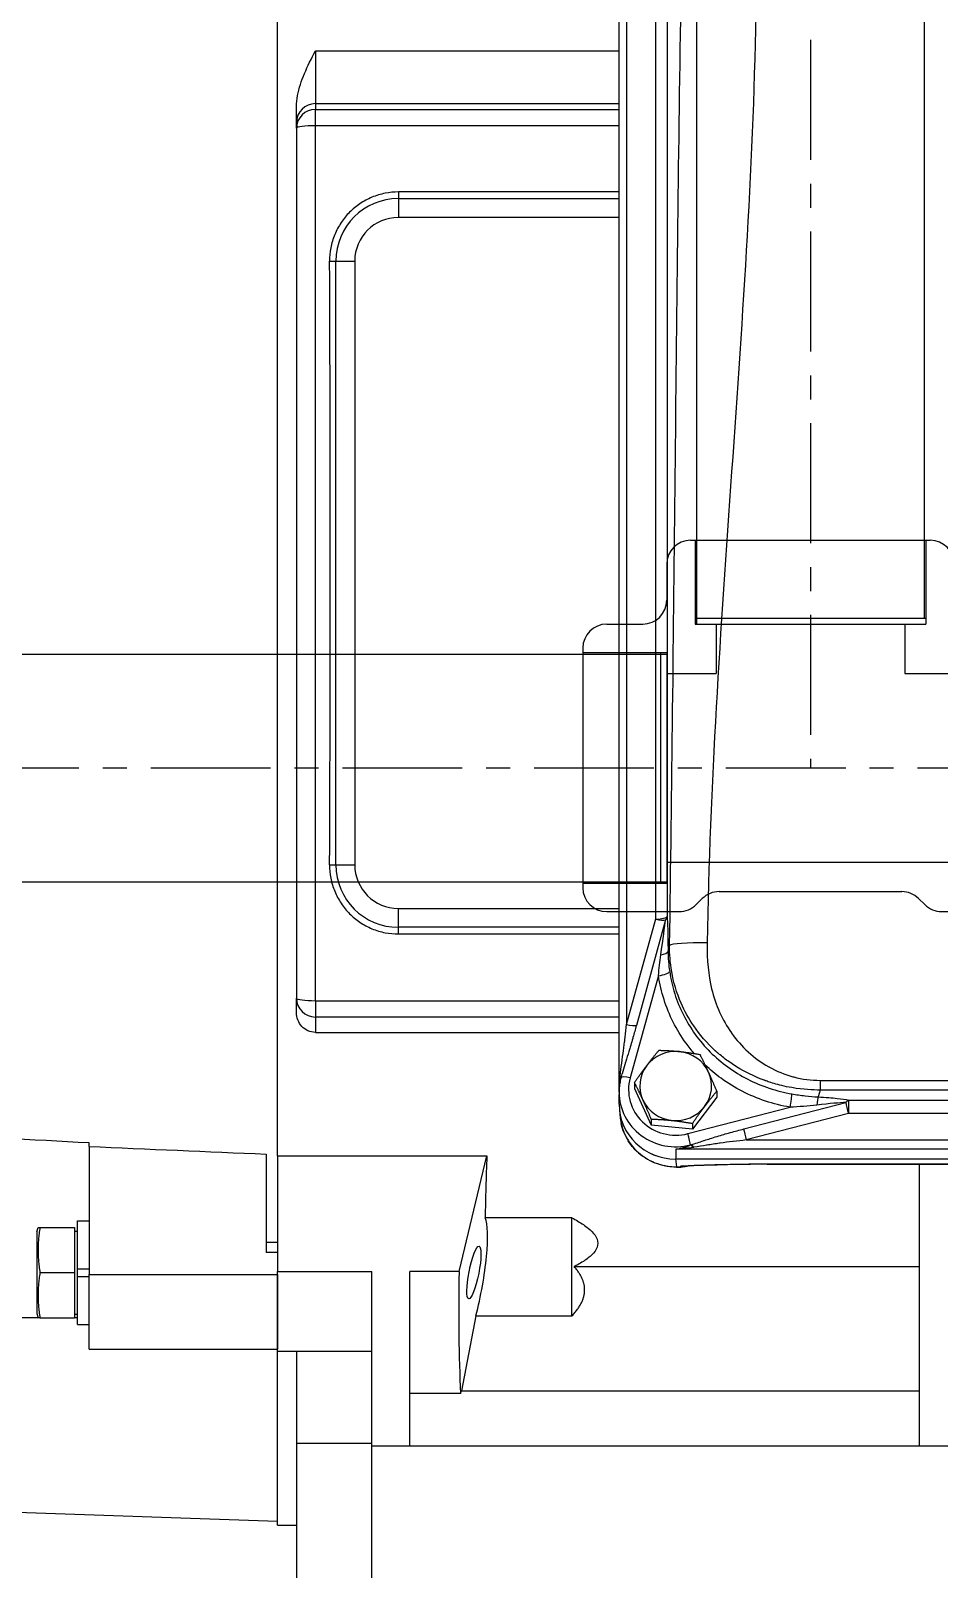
# Model space of a CAD drawing. Header units: inches. Extents: x -883 to 808, y -248 to 1051.
# Drawn here: x 257.37 to 266.85, y -132.43 to -116.37 of the extents above; entities that cross this region are included whole.
import ezdxf

# ---------------------------------------------------------------- set-up
doc = ezdxf.new("R2010")
doc.units = ezdxf.units.IN
doc.header["$MEASUREMENT"] = 0
doc.linetypes.add('CENTER', pattern=[2, 1.25, -0.25, 0.25, -0.25])
doc.layers.get('0').update_dxf_attribs({"linetype": 'CONTINUOUS'})
doc.layers.add('EQUIPMENT - COMPRESSORS', color=41, linetype='CONTINUOUS')
doc.layers.add('P-RV', color=193, linetype='CONTINUOUS')

# ---------------------------------------------------------------- blocks, each defined once
blk = doc.blocks.new('A$Ce5854fb8')
for p, q in [((34.605, 50.431), (34.605, 63.563)), ((34.684, 62.872), (34.684, 51.137)), ((31.042, 49.764), (31.042, 62.139)), ((34.989, 52.237), (34.989, 61.714)), ((35.107, 61.742), (35.107, 52.265)), ((31.436, 61.296), (34.605, 61.296)), ((31.436, 61.296), (31.436, 60.745)), ((31.239, 60.548), (31.239, 60.716)), ((31.436, 60.745), (34.605, 60.745)), ((31.436, 60.745), (31.436, 60.685)), ((31.436, 60.685), (34.605, 60.685)), ((31.436, 60.514), (31.436, 60.685)), ((31.239, 60.488), (31.239, 60.548)), ((31.239, 60.488), (31.239, 51.41)), ((34.605, 60.514), (31.436, 60.514)), ((31.436, 51.384), (31.436, 60.514)), ((34.605, 59.823), (32.302, 59.823)), ((32.302, 59.823), (32.302, 59.754)), ((32.302, 59.754), (34.605, 59.754)), ((32.302, 59.754), (32.302, 59.557)), ((34.605, 59.557), (32.302, 59.557)), ((31.584, 59.102), (31.65, 59.102)), ((31.65, 52.802), (31.65, 59.102)), ((31.65, 59.102), (31.846, 59.102)), ((31.846, 59.102), (31.846, 52.802)), ((31.584, 52.802), (31.65, 52.802)), ((31.65, 52.802), (31.846, 52.802)), ((32.302, 52.347), (34.605, 52.347)), ((32.302, 52.15), (32.302, 52.347)), ((34.684, 51.137), (34.989, 52.237)), ((35.091, 52.227), (34.785, 51.127)), ((34.605, 52.15), (32.302, 52.15)), ((32.302, 52.081), (32.302, 52.15)), ((32.302, 52.081), (34.605, 52.081)), ((35.116, 51.899), (35.132, 51.961)), ((35.016, 51.646), (34.72, 50.579)), ((31.239, 51.261), (31.239, 51.41)), ((31.436, 51.384), (34.605, 51.384)), ((31.436, 51.384), (31.436, 51.214)), ((34.605, 51.214), (31.436, 51.214)), ((31.436, 51.214), (31.436, 51.054)), ((31.436, 51.054), (34.605, 51.054)), ((34.625, 50.58), (34.637, 50.621)), ((34.605, 50.431), (34.605, 50.405)), ((34.766, 50.53), (34.766, 50.469)), ((34.766, 50.469), (34.941, 50.087)), ((35.625, 50.441), (35.625, 50.379)), ((36.702, 50.452), (36.683, 50.38)), ((36.702, 50.553), (47.43, 50.553)), ((36.702, 50.553), (36.702, 50.544)), ((36.702, 50.544), (36.702, 50.452)), ((47.43, 50.452), (36.702, 50.452)), ((34.605, 50.303), (34.605, 50.405)), ((34.605, 50.303), (34.605, 50.303)), ((35.323, 49.997), (36.389, 50.273)), ((35.625, 50.379), (35.37, 50.043)), ((35.905, 50.046), (36.97, 50.322)), ((36.998, 50.348), (36.998, 50.207)), ((36.998, 50.348), (47.134, 50.348)), ((34.609, 50.242), (34.618, 50.16)), ((34.941, 50.149), (34.941, 50.087)), ((35.37, 50.043), (34.941, 50.087)), ((35.37, 50.104), (35.37, 50.043)), ((36.998, 50.207), (35.932, 49.931)), ((47.134, 50.207), (36.998, 50.207)), ((35.932, 49.931), (48.199, 49.931)), ((29.074, 49.863), (29.074, 49.9)), ((29.074, 49.863), (29.074, 48.529)), ((30.924, 49.784), (30.924, 48.756)), ((31.042, 49.764), (33.226, 49.764)), ((31.042, 49.764), (31.042, 48.558)), ((32.936, 48.558), (33.226, 49.764)), ((35.196, 49.835), (35.196, 49.733)), ((48.936, 49.835), (35.196, 49.835)), ((35.357, 49.882), (35.348, 49.88)), ((35.348, 49.88), (35.348, 49.879)), ((35.195, 49.733), (48.936, 49.733)), ((35.195, 49.733), (35.205, 49.651)), ((35.196, 49.733), (48.936, 49.733)), ((35.205, 49.651), (35.249, 49.651)), ((35.205, 49.648), (35.205, 49.651)), ((35.205, 49.648), (35.249, 49.648)), ((35.249, 49.651), (35.25, 49.659)), ((35.249, 49.648), (35.249, 49.651)), ((35.329, 49.66), (35.312, 49.655)), ((36.149, 49.682), (47.982, 49.682)), ((36.149, 49.682), (36.149, 49.679)), ((36.149, 49.679), (47.982, 49.679)), ((37.735, 49.679), (37.735, 46.739)), ((28.53, 48.974), (28.542, 49.019)), ((28.53, 48.974), (28.53, 48.119)), ((28.542, 49.019), (28.562, 49.019)), ((28.562, 49.019), (28.924, 49.019)), ((28.924, 49.019), (28.924, 48.547)), ((28.924, 48.98), (28.955, 48.98)), ((28.955, 48.586), (28.955, 49.086)), ((28.955, 49.086), (29.074, 49.086)), ((34.113, 49.119), (33.208, 49.119)), ((34.113, 48.095), (34.113, 49.119)), ((31.042, 48.862), (30.924, 48.862)), ((31.042, 48.756), (30.924, 48.756)), ((28.562, 48.547), (28.924, 48.547)), ((28.924, 48.547), (28.924, 48.074)), ((28.955, 48.586), (29.074, 48.586)), ((28.955, 48.507), (28.955, 48.586)), ((28.955, 48.007), (28.955, 48.507)), ((28.955, 48.507), (29.074, 48.507)), ((29.074, 47.749), (29.074, 48.529)), ((29.074, 48.529), (31.042, 48.529)), ((31.042, 48.558), (32.026, 48.558)), ((31.042, 47.723), (31.042, 48.558)), ((31.042, 48.529), (31.042, 47.749)), ((32.026, 46.739), (32.026, 48.558)), ((32.42, 46.739), (32.42, 48.558)), ((32.936, 48.558), (32.42, 48.558)), ((34.138, 48.61), (37.735, 48.61)), ((28.53, 48.119), (28.542, 48.074)), ((28.562, 48.074), (28.542, 48.074)), ((28.562, 48.074), (28.924, 48.074)), ((28.924, 48.114), (28.955, 48.114)), ((28.955, 48.007), (29.074, 48.007)), ((33.11, 48.095), (32.962, 47.314)), ((33.11, 48.095), (34.113, 48.095)), ((29.074, 47.749), (31.042, 47.749)), ((32.026, 47.723), (31.042, 47.723)), ((31.042, 45.913), (31.042, 47.723)), ((31.239, 47.723), (31.239, 46.768)), ((32.951, 47.285), (32.42, 47.285)), ((32.951, 47.285), (32.962, 47.314)), ((32.962, 47.314), (37.735, 47.314)), ((31.239, 46.768), (32.026, 46.768)), ((31.239, 46.768), (31.239, 45.276)), ((32.026, 44.928), (32.026, 46.739)), ((32.026, 46.739), (37.735, 46.739)), ((37.735, 46.739), (38.129, 46.739)), ((27.282, 46.083), (31.042, 45.952)), ((31.042, 45.913), (31.239, 45.913))]:
    blk.add_line(p, q)
for centre, radius, start, end in [((32.302, 59.102), 0.652, 90, 180), ((32.302, 59.102), 0.455, 90, 180), ((32.302, 52.802), 0.652, 180, 270), ((32.302, 52.802), 0.455, 180, 270)]:
    blk.add_arc(centre, radius, start, end)
for centre, major_axis, ratio, start_param, end_param in [((31.436, 60.548), (-0.197, 0), 0.99863, 4.712389, 6.283185), ((31.436, 60.488), (-0.197, 0), 0.99863, 4.712389, 6.283185), ((31.436, 60.488), (-0.197, 0), 0.128742, 4.712389, 6.283185), ((29.735, 55.952), (0, 35.433), 0.052408, 4.623383, 4.801395), ((34.989, 52.267), (0.118, 0), 0.258819, 4.712389, 6.195919), ((34.989, 52.267), (0.114, -0.032), 0.25, 4.781628, 5.880563), ((34.98, 51.491), (-0.116, -0.784), 0.00645, 2.065121, 2.790535), ((34.989, 52.267), (0.118, 0.008), 0.722135, 5.702678, 6.161183), ((34.998, 51.902), (0.118, 0.001), 0.358174, 5.069104, 6.192894), ((35.524, 51.952), (-0.394, 0.006), 0.087994, 4.713725, 6.198571), ((35.016, 51.676), (0.117, 0.017), 0.256244, 4.674701, 6.146889), ((31.436, 51.41), (-0.197, 0), 0.996195, 0, 1.570796), ((31.436, 51.41), (-0.197, 0), 0.128903, 0, 1.570796), ((34.684, 51.167), (0.114, -0.032), 0.25, 4.781628, 5.880563), ((35.196, 50.494), (0.374, 0), 0.965926, 1.463356, 2.510554), ((35.196, 50.494), (0.374, 0), 0.965926, 0.416159, 1.463356), ((34.686, 51.222), (-0.081, -0.727), 0.003125, 5.737386, 5.760152), ((34.511, 50.607), (0.115, -0.028), 0.187161, 0.106467, 0.491409), ((34.513, 50.616), (0.115, -0.028), 0.167, 0.084609, 0.511908), ((34.72, 50.554), (-0.0948, 0.0263), 0.25, 4.781628, 6.283185), ((35.196, 50.456), (-0.492, 0), 0.965926, 6.021386, 8.115781), ((35.196, 50.494), (-0.374, 0), 0.965926, 5.652146, 6.699344), ((35.196, 50.494), (0.374, 0), 0.965926, 5.652146, 6.699344), ((35.196, 50.431), (-0.591, 0), 0.965926, 0, 1.832596), ((36.389, 50.303), (0.02, 0.116), 0.045337, 4.454459, 5.92414), ((35.196, 50.303), (0.591, 0.006), 0.965919, 3.13205, 4.702161), ((35.196, 50.303), (-0.591, 0), 0.965926, 0, 1.570796), ((35.196, 50.494), (-0.374, 0), 0.965926, 0.416159, 1.463356), ((35.196, 50.494), (-0.374, 0), 0.965926, 1.463356, 2.510554), ((36.683, 50.269), (0.006, 0.118), 0.138354, 0.352602, 1.355424), ((36.22, 50.204), (0.809, 0.114), 0.041178, 0.378582, 0.977377), ((36.998, 50.237), (-0.024, -0.116), 0.489447, 3.544626, 4.003131), ((36.998, 50.237), (-0.03, 0.114), 0.066987, 0.725123, 1.824058), ((35.323, 49.971), (0.0247, -0.0953), 0.066987, 0.253262, 1.824058), ((35.932, 49.962), (-0.03, 0.114), 0.066987, 0.725123, 1.824058), ((35.896, 55.952), (1.969, 10.033), 0.182676, 2.270706, 2.355298), ((35.539, 49.82), (0.444, 0.123), 0.25, 1.922826, 1.943355), ((35.379, 49.768), (-0.042, 0.11), 0.352589, 5.453089, 6.012743), ((35.387, 49.771), (-0.042, 0.11), 0.334, 5.434839, 6.014741), ((36.041, 49.912), (0.753, 0.078), 0.027252, 2.621148, 2.643913), ((35.249, 49.888), (0.244, -0.002), 0.969333, 4.719548, 4.854713), ((35.305, 49.494), (0.002, 0.165), 0.541849, 0.083003, 0.278256), ((35.297, 49.757), (0.0042, -0.0983), 0.17641, 6.043739, 6.212334), ((35.355, 49.497), (-0.029, 0.163), 0.634909, 0.029285, 0.133838), ((35.28, 49.777), (0.032, -0.122), 0.066987, 0, 0.10351), ((35.28, 49.777), (0.032, -0.122), 0.066987, 6.282979, 6.283185), ((35.331, 49.759), (0.0061, -0.0982), 0.251119, 6.03961, 6.283163), ((35.765, 49.773), (0.0025, -0.0984), 0.103379, 6.046272, 6.282412), ((35.765, 49.773), (0.0025, -0.0984), 0.103379, 6.282412, 6.283385), ((33.022, 48.366), (0.154, 0.787), 0.182676, 4.396831, 6.020923), ((35.896, 55.952), (2.17, 11.056), 0.182676, 2.338625, 2.506779)]:
    blk.add_ellipse(centre, major_axis=major_axis, ratio=ratio, start_param=start_param, end_param=end_param)
blk.add_ellipse((33.09, 48.547), major_axis=(0.054, 0.275), ratio=0.182676)
for points in [[(36.034, 61.826), (35.985, 58.545), (35.574, 55.269), (35.524, 51.987)], [(35.132, 51.961), (35.181, 55.243), (35.2, 58.493), (35.25, 61.775)], [(35.016, 51.646), (35.022, 51.719), (35.029, 51.791), (35.04, 51.863)], [(35.116, 51.899), (35.116, 51.83), (35.122, 51.76), (35.133, 51.689)], [(29.074, 49.9), (28.476, 49.932), (27.879, 49.964), (27.282, 49.997)], [(29.074, 49.863), (29.69, 49.836), (30.307, 49.81), (30.924, 49.784)], [(35.312, 49.655), (35.291, 49.65), (35.27, 49.648), (35.249, 49.648)], [(35.282, 49.653), (35.271, 49.654), (35.26, 49.656), (35.25, 49.659)], [(35.3, 49.659), (35.283, 49.658), (35.266, 49.659), (35.25, 49.659)], [(35.312, 49.656), (35.303, 49.654), (35.293, 49.653), (35.282, 49.653)], [(35.297, 49.661), (35.308, 49.662), (35.32, 49.662), (35.331, 49.663)], [(35.317, 49.659), (35.311, 49.659), (35.306, 49.659), (35.3, 49.659)], [(35.328, 49.66), (35.322, 49.659), (35.317, 49.657), (35.312, 49.656)], [(35.337, 49.66), (35.331, 49.66), (35.324, 49.66), (35.317, 49.659)], [(35.768, 49.674), (35.624, 49.671), (35.477, 49.669), (35.337, 49.66)], [(36.149, 49.679), (36.022, 49.679), (35.894, 49.677), (35.768, 49.674)], [(27.282, 48.083), (27.702, 48.081), (28.121, 48.08), (28.541, 48.079)], [(28.924, 48.078), (28.934, 48.078), (28.945, 48.078), (28.955, 48.078)]]:
    blk.add_open_spline(points, degree=3)
for points, knots in [([(31.239, 60.716), (31.239, 60.751), (31.242, 60.788), (31.278, 60.981), (31.354, 61.136), (31.436, 61.295), (31.436, 61.296), (31.436, 61.296)], [5.815178, 5.815178, 5.815178, 5.815178, 6.234815, 6.234815, 7.79205, 7.79205, 7.794404, 7.794404, 7.794404, 7.794404]), ([(32.302, 59.823), (32.257, 59.823), (32.21, 59.819), (32.117, 59.8), (32.071, 59.786), (31.982, 59.749), (31.939, 59.727), (31.861, 59.673), (31.825, 59.643), (31.761, 59.579), (31.731, 59.543), (31.679, 59.464), (31.656, 59.422), (31.62, 59.333), (31.606, 59.287), (31.588, 59.193), (31.584, 59.147), (31.584, 59.102)], [0, 0, 0, 0, 0.344964, 0.344964, 0.689929, 0.689929, 1.034893, 1.034893, 1.379857, 1.379857, 1.725622, 1.725622, 2.071387, 2.071387, 2.417152, 2.417152, 2.762917, 2.762917, 2.762917, 2.762917]), ([(31.584, 52.802), (31.584, 52.757), (31.588, 52.71), (31.606, 52.617), (31.62, 52.571), (31.656, 52.482), (31.679, 52.44), (31.731, 52.361), (31.761, 52.325), (31.825, 52.26), (31.861, 52.23), (31.939, 52.177), (31.982, 52.154), (32.071, 52.117), (32.117, 52.103), (32.21, 52.085), (32.257, 52.081), (32.302, 52.081)], [2.74356, 2.74356, 2.74356, 2.74356, 3.089325, 3.089325, 3.43509, 3.43509, 3.780855, 3.780855, 4.12662, 4.12662, 4.471584, 4.471584, 4.816548, 4.816548, 5.161513, 5.161513, 5.506477, 5.506477, 5.506477, 5.506477]), ([(35.107, 52.265), (35.108, 52.251), (35.108, 52.235), (35.109, 52.214), (35.11, 52.193), (35.111, 52.167), (35.112, 52.138), (35.113, 52.107), (35.113, 52.071), (35.114, 52.033), (35.115, 51.991), (35.115, 51.946), (35.116, 51.899)], [0.3815334, 0.3815334, 0.3815334, 0.3815334, 0.541771, 0.541771, 0.541771, 0.7148864, 0.7148864, 0.7148864, 0.9026728, 0.9026728, 0.9026728, 1.1069468, 1.1069468, 1.1069468, 1.1069468]), ([(36.702, 50.452), (36.627, 50.452), (36.529, 50.456), (36.409, 50.477), (36.409, 50.477), (36.408, 50.477), (36.407, 50.477), (36.407, 50.477), (36.407, 50.477), (36.407, 50.477), (36.331, 50.49), (36.27, 50.506), (36.223, 50.52), (36.199, 50.527), (36.179, 50.534), (36.161, 50.539), (36.153, 50.542), (36.145, 50.545), (36.138, 50.547), (36.135, 50.549), (36.132, 50.55), (36.129, 50.551), (36.127, 50.551), (36.126, 50.552), (36.124, 50.552), (36.124, 50.553), (36.123, 50.553), (36.122, 50.553), (36.122, 50.553), (36.122, 50.553), (36.121, 50.554), (36.121, 50.554), (36.121, 50.554), (36.12, 50.554), (36.12, 50.554), (36.119, 50.554), (36.118, 50.555), (36.012, 50.594), (35.916, 50.642), (35.831, 50.694), (35.789, 50.721), (35.749, 50.748), (35.712, 50.776), (35.694, 50.79), (35.676, 50.804), (35.659, 50.819), (35.65, 50.826), (35.642, 50.833), (35.634, 50.84), (35.63, 50.844), (35.625, 50.847), (35.621, 50.851), (35.619, 50.853), (35.617, 50.854), (35.615, 50.856), (35.614, 50.857), (35.613, 50.858), (35.612, 50.859), (35.611, 50.86), (35.611, 50.861), (35.61, 50.861), (35.61, 50.861), (35.61, 50.862), (35.609, 50.862), (35.521, 50.942), (35.446, 51.03), (35.384, 51.121), (35.332, 51.198), (35.288, 51.277), (35.253, 51.357), (35.205, 51.467), (35.173, 51.578), (35.154, 51.687), (35.138, 51.781), (35.131, 51.873), (35.132, 51.961)], [0, 0, 0, 0, 0.124023, 0.124023, 0.124023, 0.124756, 0.124756, 0.124756, 0.125, 0.125, 0.125, 0.1875, 0.1875, 0.1875, 0.21875, 0.21875, 0.21875, 0.234375, 0.234375, 0.234375, 0.242188, 0.242188, 0.242188, 0.246094, 0.246094, 0.246094, 0.248047, 0.248047, 0.248047, 0.249023, 0.249023, 0.249023, 0.249878, 0.249878, 0.249878, 0.250738, 0.250738, 0.250738, 0.375, 0.375, 0.375, 0.4375, 0.4375, 0.4375, 0.46875, 0.46875, 0.46875, 0.484375, 0.484375, 0.484375, 0.492188, 0.492188, 0.492188, 0.496094, 0.496094, 0.496094, 0.498047, 0.498047, 0.498047, 0.499756, 0.499756, 0.499756, 0.5, 0.5, 0.5, 0.625, 0.625, 0.625, 0.730027, 0.730027, 0.730027, 0.875, 0.875, 0.875, 1, 1, 1, 1]), ([(35.524, 51.987), (35.521, 51.809), (35.537, 51.65), (35.571, 51.508), (35.571, 51.508), (35.571, 51.508), (35.571, 51.507), (35.613, 51.337), (35.681, 51.184), (35.777, 51.049), (35.777, 51.048), (35.778, 51.047), (35.779, 51.045), (35.829, 50.974), (35.887, 50.909), (35.951, 50.851), (35.952, 50.85), (35.953, 50.849), (35.954, 50.848), (36.02, 50.789), (36.09, 50.738), (36.166, 50.695), (36.168, 50.694), (36.171, 50.693), (36.173, 50.691), (36.251, 50.648), (36.333, 50.615), (36.419, 50.591), (36.422, 50.591), (36.424, 50.59), (36.427, 50.589), (36.518, 50.565), (36.61, 50.553), (36.702, 50.553)], [0, 0, 0, 0, 0.249512, 0.249512, 0.249512, 0.25, 0.25, 0.25, 0.498047, 0.498047, 0.498047, 0.5, 0.5, 0.5, 0.623047, 0.623047, 0.623047, 0.625, 0.625, 0.625, 0.746094, 0.746094, 0.746094, 0.75, 0.75, 0.75, 0.871094, 0.871094, 0.871094, 0.875, 0.875, 0.875, 1, 1, 1, 1]), ([(35.389, 50.833), (35.359, 50.868), (35.331, 50.903), (35.304, 50.94), (35.254, 51.01), (35.209, 51.083), (35.17, 51.16), (35.132, 51.236), (35.099, 51.315), (35.074, 51.397), (35.048, 51.478), (35.029, 51.561), (35.016, 51.646)], [3.232105, 3.232105, 3.232105, 3.232105, 3.3147851, 3.3147851, 3.3147851, 3.4705761, 3.4705761, 3.4705761, 3.6263671, 3.6263671, 3.6263671, 3.782158, 3.782158, 3.782158, 3.782158]), ([(35.133, 51.689), (35.144, 51.611), (35.162, 51.533), (35.186, 51.457), (35.21, 51.382), (35.24, 51.308), (35.276, 51.237), (35.312, 51.165), (35.353, 51.097), (35.4, 51.032), (35.447, 50.967), (35.499, 50.906), (35.556, 50.849), (35.613, 50.793), (35.674, 50.74), (35.74, 50.693), (35.805, 50.645), (35.874, 50.603), (35.947, 50.566), (36.019, 50.528), (36.094, 50.497), (36.172, 50.471), (36.249, 50.445), (36.329, 50.426), (36.409, 50.412)], [2.501027, 2.501027, 2.501027, 2.501027, 2.656818, 2.656818, 2.656818, 2.812609, 2.812609, 2.812609, 2.9684, 2.9684, 2.9684, 3.124191, 3.124191, 3.124191, 3.279982, 3.279982, 3.279982, 3.435773, 3.435773, 3.435773, 3.591564, 3.591564, 3.591564, 3.747355, 3.747355, 3.747355, 3.747355]), ([(31.436, 51.054), (31.41, 51.054), (31.383, 51.06), (31.335, 51.081), (31.313, 51.097), (31.278, 51.134), (31.263, 51.158), (31.244, 51.209), (31.239, 51.236), (31.239, 51.261)], [-1.6539485, -1.6539485, -1.6539485, -1.6539485, -1.4569382, -1.4569382, -1.2599279, -1.2599279, -1.0418946, -1.0418946, -0.8238613, -0.8238613, -0.8238613, -0.8238613]), ([(34.616, 50.6), (34.62, 50.645), (34.626, 50.688), (34.632, 50.732), (34.632, 50.733), (34.632, 50.735), (34.633, 50.736), (34.639, 50.779), (34.645, 50.822), (34.65, 50.865), (34.651, 50.867), (34.651, 50.869), (34.651, 50.871), (34.654, 50.891), (34.657, 50.912), (34.659, 50.933), (34.662, 50.955), (34.665, 50.978), (34.668, 51.001), (34.668, 51.002), (34.668, 51.003), (34.668, 51.004), (34.674, 51.048), (34.679, 51.093), (34.684, 51.137)], [0, 0, 0, 0, 0.00337924, 0.00337924, 0.00337924, 0.00349699, 0.00349699, 0.00349699, 0.00684558, 0.00684558, 0.00684558, 0.00699399, 0.00699399, 0.00699399, 0.00861475, 0.00861475, 0.00861475, 0.01039697, 0.01039697, 0.01039697, 0.01049098, 0.01049098, 0.01049098, 0.01398798, 0.01398798, 0.01398798, 0.01398798]), ([(34.785, 51.127), (34.774, 51.085), (34.762, 51.044), (34.75, 51.002), (34.749, 50.998), (34.748, 50.994), (34.747, 50.991), (34.74, 50.968), (34.733, 50.945), (34.727, 50.922), (34.722, 50.907), (34.717, 50.891), (34.713, 50.875), (34.711, 50.868), (34.708, 50.861), (34.706, 50.854), (34.696, 50.819), (34.685, 50.784), (34.674, 50.749), (34.671, 50.739), (34.668, 50.729), (34.665, 50.719), (34.656, 50.686), (34.646, 50.654), (34.637, 50.621)], [0, 0, 0, 0, 0.00341436, 0.00341436, 0.00341436, 0.00371265, 0.00371265, 0.00371265, 0.00556447, 0.00556447, 0.00556447, 0.00682873, 0.00682873, 0.00682873, 0.00740975, 0.00740975, 0.00740975, 0.01024309, 0.01024309, 0.01024309, 0.01103938, 0.01103938, 0.01103938, 0.01365611, 0.01365611, 0.01365611, 0.01365611]), ([(34.625, 50.58), (34.623, 50.57), (34.62, 50.56), (34.616, 50.541), (34.614, 50.531), (34.611, 50.511), (34.609, 50.501), (34.607, 50.481), (34.606, 50.471), (34.605, 50.451), (34.605, 50.441), (34.605, 50.431)], [6.0213859, 6.0213859, 6.0213859, 6.0213859, 6.0737458, 6.0737458, 6.1261057, 6.1261057, 6.1784656, 6.1784656, 6.2308254, 6.2308254, 6.2831853, 6.2831853, 6.2831853, 6.2831853]), ([(34.606, 50.462), (34.606, 50.474), (34.607, 50.487), (34.607, 50.499), (34.609, 50.53), (34.611, 50.561), (34.615, 50.592)], [0.001409567, 0.001409567, 0.001409567, 0.001409567, 0.002358745, 0.002358745, 0.002358745, 0.004740494, 0.004740494, 0.004740494, 0.004740494]), ([(36.389, 50.273), (36.302, 50.288), (36.216, 50.309), (36.133, 50.337), (36.05, 50.365), (35.969, 50.399), (35.891, 50.439), (35.814, 50.478), (35.739, 50.524), (35.669, 50.575), (35.611, 50.618), (35.556, 50.664), (35.504, 50.713)], [2.5358303, 2.5358303, 2.5358303, 2.5358303, 2.6916213, 2.6916213, 2.6916213, 2.8474123, 2.8474123, 2.8474123, 3.0032032, 3.0032032, 3.0032032, 3.1319949, 3.1319949, 3.1319949, 3.1319949]), ([(36.409, 50.412), (36.455, 50.404), (36.501, 50.397), (36.546, 50.392), (36.592, 50.386), (36.638, 50.382), (36.683, 50.38)], [0, 0, 0, 0, 0.00351227, 0.00351227, 0.00351227, 0.007024925, 0.007024925, 0.007024925, 0.007024925]), ([(36.669, 50.295), (36.622, 50.29), (36.576, 50.285), (36.529, 50.282), (36.529, 50.282), (36.528, 50.282), (36.528, 50.281), (36.482, 50.278), (36.435, 50.275), (36.389, 50.273)], [0, 0, 0, 0, 0.003576581, 0.003576581, 0.003576581, 0.003610123, 0.003610123, 0.003610123, 0.007153161, 0.007153161, 0.007153161, 0.007153161]), ([(36.683, 50.38), (36.722, 50.378), (36.758, 50.376), (36.793, 50.373), (36.824, 50.371), (36.854, 50.368), (36.881, 50.365), (36.929, 50.36), (36.969, 50.354), (36.998, 50.348)], [2.1612645, 2.1612645, 2.1612645, 2.1612645, 2.3277893, 2.3277893, 2.3277893, 2.4823045, 2.4823045, 2.4823045, 2.7600593, 2.7600593, 2.7600593, 2.7600593]), ([(34.618, 50.16), (34.624, 50.106), (34.638, 50.053), (34.659, 50.003), (34.689, 49.934), (34.733, 49.87), (34.787, 49.818), (34.842, 49.765), (34.907, 49.723), (34.979, 49.694), (35.05, 49.666), (35.127, 49.651), (35.205, 49.651)], [2.464424, 2.464424, 2.464424, 2.464424, 2.749065, 2.749065, 2.749065, 3.141593, 3.141593, 3.141593, 3.53412, 3.53412, 3.53412, 3.926648, 3.926648, 3.926648, 3.926648]), ([(35.205, 49.648), (35.141, 49.648), (35.077, 49.658), (34.956, 49.697), (34.897, 49.728), (34.795, 49.804), (34.75, 49.85), (34.679, 49.954), (34.651, 50.012), (34.632, 50.082), (34.629, 50.092), (34.627, 50.102)], [0, 0, 0, 0, 0.482695, 0.482695, 0.973808, 0.973808, 1.461908, 1.461908, 1.947055, 1.947055, 2.027237, 2.027237, 2.027237, 2.027237]), ([(35.357, 49.882), (35.401, 49.895), (35.445, 49.91), (35.489, 49.924), (35.49, 49.925), (35.491, 49.925), (35.493, 49.926), (35.514, 49.933), (35.535, 49.939), (35.557, 49.946), (35.58, 49.953), (35.603, 49.961), (35.626, 49.968), (35.627, 49.968), (35.628, 49.968), (35.629, 49.969), (35.674, 49.982), (35.719, 49.996), (35.764, 50.008), (35.765, 50.008), (35.766, 50.009), (35.767, 50.009), (35.813, 50.022), (35.859, 50.034), (35.905, 50.046)], [0, 0, 0, 0, 0.00353509, 0.00353509, 0.00353509, 0.003641, 0.003641, 0.003641, 0.00534924, 0.00534924, 0.00534924, 0.0071792, 0.0071792, 0.0071792, 0.00728199, 0.00728199, 0.00728199, 0.01085978, 0.01085978, 0.01085978, 0.01092299, 0.01092299, 0.01092299, 0.01456398, 0.01456398, 0.01456398, 0.01456398]), ([(35.932, 49.931), (35.886, 49.926), (35.841, 49.921), (35.795, 49.916), (35.794, 49.916), (35.793, 49.915), (35.792, 49.915), (35.747, 49.91), (35.703, 49.904), (35.659, 49.898), (35.657, 49.897), (35.656, 49.897), (35.654, 49.897), (35.631, 49.894), (35.609, 49.89), (35.586, 49.887), (35.565, 49.884), (35.544, 49.88), (35.523, 49.877), (35.521, 49.877), (35.52, 49.876), (35.518, 49.876), (35.475, 49.869), (35.431, 49.862), (35.387, 49.855)], [0, 0, 0, 0, 0.00349824, 0.00349824, 0.00349824, 0.00358383, 0.00358383, 0.00358383, 0.00699648, 0.00699648, 0.00699648, 0.00711997, 0.00711997, 0.00711997, 0.00886975, 0.00886975, 0.00886975, 0.01049472, 0.01049472, 0.01049472, 0.01060207, 0.01060207, 0.01060207, 0.01399295, 0.01399295, 0.01399295, 0.01399295]), ([(35.196, 49.835), (35.202, 49.836), (35.208, 49.837), (35.215, 49.838), (35.221, 49.839), (35.228, 49.841), (35.234, 49.842), (35.247, 49.845), (35.259, 49.848), (35.272, 49.852), (35.298, 49.859), (35.323, 49.868), (35.348, 49.879)], [-0.000024515, -0.000024515, -0.000024515, -0.000024515, 0.000550928, 0.000550928, 0.000550928, 0.001123635, 0.001123635, 0.001123635, 0.002271784, 0.002271784, 0.002271784, 0.004568083, 0.004568083, 0.004568083, 0.004568083]), ([(35.379, 49.854), (35.349, 49.849), (35.318, 49.845), (35.257, 49.839), (35.226, 49.836), (35.196, 49.835)], [0, 0, 0, 0, 0.00238154, 0.00238154, 0.00476308, 0.00476308, 0.00476308, 0.00476308]), ([(35.25, 49.659), (35.25, 49.659), (35.25, 49.659), (35.25, 49.659), (35.263, 49.66), (35.277, 49.66), (35.29, 49.661), (35.292, 49.661), (35.294, 49.661), (35.297, 49.661)], [-0.000017725, -0.000017725, -0.000017725, -0.000017725, 0, 0, 0, 0.001027334, 0.001027334, 0.001027334, 0.001197322, 0.001197322, 0.001197322, 0.001197322]), ([(35.331, 49.663), (35.349, 49.664), (35.367, 49.665), (35.403, 49.667), (35.421, 49.667), (35.475, 49.669), (35.511, 49.67), (35.62, 49.673), (35.693, 49.675), (35.765, 49.677)], [0, 0, 0, 0, 0.00139208, 0.00139208, 0.00278416, 0.00278416, 0.00556831, 0.00556831, 0.01113663, 0.01113663, 0.01113663, 0.01113663]), ([(35.765, 49.677), (35.825, 49.678), (35.887, 49.68), (35.951, 49.68), (36.016, 49.681), (36.083, 49.682), (36.149, 49.682)], [1.1557029, 1.1557029, 1.1557029, 1.1557029, 1.3476025, 1.3476025, 1.3476025, 1.5436933, 1.5436933, 1.5436933, 1.5436933]), ([(34.113, 49.119), (34.134, 49.107), (34.155, 49.096), (34.214, 49.06), (34.252, 49.036), (34.31, 48.988), (34.336, 48.963), (34.373, 48.91), (34.383, 48.881), (34.383, 48.825), (34.373, 48.797), (34.336, 48.744), (34.31, 48.72), (34.252, 48.675), (34.214, 48.651), (34.162, 48.623), (34.15, 48.616), (34.138, 48.61)], [-11.428079, -11.428079, -11.428079, -11.428079, -11.244307, -11.244307, -10.874161, -10.874161, -10.574671, -10.574671, -10.275181, -10.275181, -9.97569, -9.97569, -9.6762, -9.6762, -9.306054, -9.306054, -9.194749, -9.194749, -9.194749, -9.194749])]:
    blk.add_open_spline(points, degree=3, knots=knots)
for points, weights in [([(34.894, 50.708), (34.953, 50.786), (35.021, 50.867)], [1.9425101144, 1.9425101144, 1.80304416303]), ([(35.021, 50.867), (35.136, 50.864), (35.236, 50.854)], [1.67025316583, 1.79944769782, 1.79944769782]), ([(35.236, 50.854), (35.335, 50.843), (35.45, 50.823)], [1.83966028051, 1.83966028051, 1.70757861498]), ([(35.538, 50.64), (35.497, 50.729), (35.45, 50.823)], [1.96931850286, 1.96931850286, 1.82792779579]), ([(34.766, 50.53), (34.835, 50.629), (34.894, 50.708)], [1.87005628538, 2.01470564246, 2.01470564246]), ([(35.625, 50.441), (35.578, 50.552), (35.538, 50.64)], [1.88249810177, 2.02810983669, 2.02810983669]), ([(34.854, 50.348), (34.813, 50.437), (34.766, 50.53)], [1.96931850286, 1.96931850286, 1.82792779579]), ([(35.498, 50.281), (35.557, 50.359), (35.625, 50.441)], [1.9425101144, 1.9425101144, 1.80304416303]), ([(34.941, 50.149), (34.894, 50.26), (34.854, 50.348)], [1.82792779579, 1.96931850286, 1.96931850286]), ([(35.37, 50.104), (35.439, 50.203), (35.498, 50.281)], [1.80304416303, 1.9425101144, 1.9425101144]), ([(34.941, 50.149), (35.056, 50.146), (35.156, 50.135)], [1.64056649262, 1.76746475245, 1.76746475245]), ([(35.156, 50.135), (35.255, 50.125), (35.37, 50.104)], [1.76746475245, 1.76746475245, 1.64056649262]), ([(28.562, 49.019), (28.525, 48.783), (28.562, 48.547)], [2.47168783649, 2.8540592755, 2.47168783649]), ([(28.562, 48.547), (28.525, 48.311), (28.562, 48.074)], [2.47168783649, 2.8540592755, 2.47168783649]), ([(34.113, 48.095), (34.358, 48.354), (34.138, 48.61)], [1.28371736366, 1.3632799475, 1.29130981947])]:
    blk.add_rational_spline(points, weights, degree=2)
blk = doc.blocks.new('2 TEE')
for p, q in [((-1.25, 2.375), (1.25, 2.375)), ((-1.203, 2.375), (-1.203, 1.5)), ((1.203, 2.375), (1.203, 1.5)), ((-1.5, 2.125), (-1.5, 1.75)), ((1.5, 2.125), (1.5, 1.75)), ((-2.125, 1.5), (-1.75, 1.5)), ((-1.203, 1.562), (1.203, 1.562)), ((-1.203, 1.5), (1.203, 1.5)), ((-0.985, 1.5), (-0.985, 0.985)), ((0.985, 1.5), (0.985, 0.985)), ((1.75, 1.5), (2.125, 1.5)), ((-2.375, 1.25), (-2.375, -1.25)), ((-2.375, 1.203), (-1.5, 1.203)), ((-1.563, 1.203), (-1.563, -1.203)), ((-1.5, 1.203), (-1.5, -1.203)), ((1.5, 1.203), (2.375, 1.203)), ((1.5, 1.203), (1.5, -1.203)), ((1.562, 1.203), (1.562, -1.203)), ((2.375, 1.25), (2.375, -1.25)), ((-1.5, 0.985), (-0.985, 0.985)), ((0.985, 0.985), (1.5, 0.985)), ((-1.5, -0.985), (1.5, -0.985)), ((-2.375, -1.203), (-1.5, -1.203)), ((1.5, -1.203), (2.375, -1.203)), ((-1.129, -1.364), (-1.192, -1.427)), ((-0.952, -1.291), (0.952, -1.291)), ((1.129, -1.364), (1.192, -1.427)), ((-2.125, -1.5), (-1.369, -1.5)), ((1.369, -1.5), (2.125, -1.5))]:
    blk.add_line(p, q)
for centre, start, end in [((-1.25, 2.125), 90, 180), ((1.25, 2.125), 0, 90), ((-1.75, 1.75), 270, 0), ((1.75, 1.75), 180, 270), ((-2.125, 1.25), 90, 180), ((2.125, 1.25), 0, 90), ((-2.125, -1.25), 180, 270), ((2.125, -1.25), 270, 360), ((-1.369, -1.25), 270, 315), ((-0.952, -1.541), 90, 135), ((0.952, -1.541), 45, 90), ((1.369, -1.25), 225, 270)]:
    blk.add_arc(centre, 0.25, start, end)

msp = doc.modelspace()

# ---------------------------------------------------------------- linework, layer by layer
at = {"layer": 'P-RV', "color": 7, "linetype": 'CENTER'}
for p, q in [((265.50742, 117.53119), (265.50742, -124.06432)), ((248.62492, -124.06432), (280.01492, -124.06432))]:
    msp.add_line(p, q, dxfattribs=at)
at = {"layer": 'P-RV'}
for p, q in [((266.69492, 116.34369), (266.69492, -122.50182)), ((264.31992, 115.96869), (264.31992, -122.56432)), ((250.12492, -122.87682), (264.00742, -122.87682)), ((250.12492, -125.25182), (264.00742, -125.25182))]:
    msp.add_line(p, q, dxfattribs=at)

# ---------------------------------------------------------------- block references
at = {"layer": 'EQUIPMENT - COMPRESSORS'}
msp.add_blockref('A$Ce5854fb8', (228.90563, -177.87785), dxfattribs=at)
at = {"layer": 'P-RV'}
msp.add_blockref('2 TEE', (265.50742, -124.06432), dxfattribs=at)

doc.saveas('drawing.dxf')
